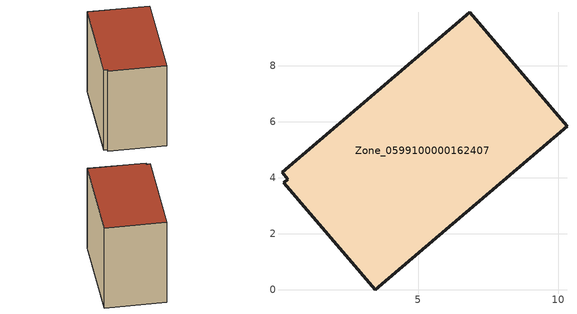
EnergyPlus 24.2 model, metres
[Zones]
Zone_0599100000162407
 floor ground (C_G): 0.21,3.82 0.35,3.95 0.14,4.19 6.85,9.9 10.31,5.82 3.46,0 z0
 wall outside (C_F): 10.31,5.82 6.85,9.9 0.14,4.19 0.35,3.95 0.21,3.82 3.46,0 10.31,5.82 z0:8.15
 roof outside (C_R): 0.35,3.95 0.21,3.82 3.46,0 10.31,5.82 6.85,9.9 0.14,4.19 z8.15
[BUILDING]
Pand.0599100000162407: North Axis=0; Terrain=City; Loads Convergence Tolerance Value=0.04; Temperature Convergence Tolerance Value=0.4; Solar Distribution=FullExterior; Maximum Number of Warmup Days=25; Minimum Number of Warmup Days=1
[Site:Location]
Rotterdam.The.Hague.AP_ZH_NLD Design_Conditions: Latitude=51.96; Longitude=4.45; Time Zone=1; Elevation=-4.5
[SITE:GROUNDTEMPERATURE:BUILDINGSURFACE]
18, 18, 18, 18, 18, 18, 18, 18, 18, 18, 18, 18
[MATERIAL] Thermal Absorptance=0.9; Solar Absorptance=0.7; Visible Absorptance=0.7
Name | Roughness | Thickness | Conductivity | Density | Specific Heat
G.TI.1975-1991 | MediumSmooth | 0.15 | 0.288461 | 540 | 1210
F.TI.1975-1991 | Rough | 0.3 | 0.230769 | 1920 | 840
R.TI.1975-1991 | MediumRough | 0.2 | 0.153846 | 1500 | 1000
[CONSTRUCTION]
C_G: G.TI.1975-1991
C_F: F.TI.1975-1991
C_R: R.TI.1975-1991
[ZONE]
Zone_0599100000162407: Type=1; Multiplier=1; Ceiling Height=Autocalculate; Volume=Autocalculate; Floor Area=autocalculate; Part of Total Floor Area=Yes
[ZONEINFILTRATION:DESIGNFLOWRATE]
Infil_Zone_0599100000162407: Zone or ZoneList or Space or SpaceList=Zone_0599100000162407; Schedule=AlwaysOn; Design Flow Rate Calculation Method=Flow/Area; Flow Rate per Floor Area=0.003; Constant Term Coefficient=1; Temperature Term Coefficient=0; Velocity Term Coefficient=0; Velocity Squared Term Coefficient=0
[HVACTEMPLATE:ZONE:IDEALLOADSAIRSYSTEM]
Zone_0599100000162407: Maximum Heating Supply Air Temperature=50; Minimum Cooling Supply Air Temperature=13; Maximum Heating Supply Air Humidity Ratio=0.0156; Minimum Cooling Supply Air Humidity Ratio=0.0077; Heating Limit=NoLimit; Cooling Limit=NoLimit; Dehumidification Control Type=ConstantSensibleHeatRatio; Cooling Sensible Heat Ratio=0.7; Dehumidification Setpoint=60; Humidification Control Type=None; Humidification Setpoint=30; Outdoor Air Method=None; Outdoor Air Flow Rate per Person=0.00944; Outdoor Air Flow Rate per Zone Floor Area=0; Outdoor Air Flow Rate per Zone=0; Demand Controlled Ventilation Type=None; Outdoor Air Economizer Type=NoEconomizer; Heat Recovery Type=None; Sensible Heat Recovery Effectiveness=0.7; Latent Heat Recovery Effectiveness=0.65
[ZONECONTROL:THERMOSTAT]
ThermostatControl_Zone_0599100000162407: Zone or ZoneList=Zone_0599100000162407; Control Type Schedule=DualSetpointControlType; Control 1=Thermostat_Zone_0599100000162407; Temperature Difference Between Cutout And Setpoint=0
[THERMOSTATSETPOINT:DUALSETPOINT]
Thermostat_Zone_0599100000162407: Heating Setpoint Temperature Schedule=HeatingSetpoint_Zone_0599100000162407; Cooling Setpoint Temperature Schedule=CoolingSetpoint_Zone_0599100000162407
[SCHEDULE:COMPACT]
HeatingSetpoint_Zone_0599100000162407: Through: 12/31, For: AllDays, Until: 24:00, 21
CoolingSetpoint_Zone_0599100000162407: Through: 12/31, For: AllDays, Until: 24:00, 24
DualSetpointControlType: Through: 12/31, For: AllDays, Until: 24:00, 4
AlwaysOn: Through: 12/31, For: AllDays, Until: 24:00, 1
